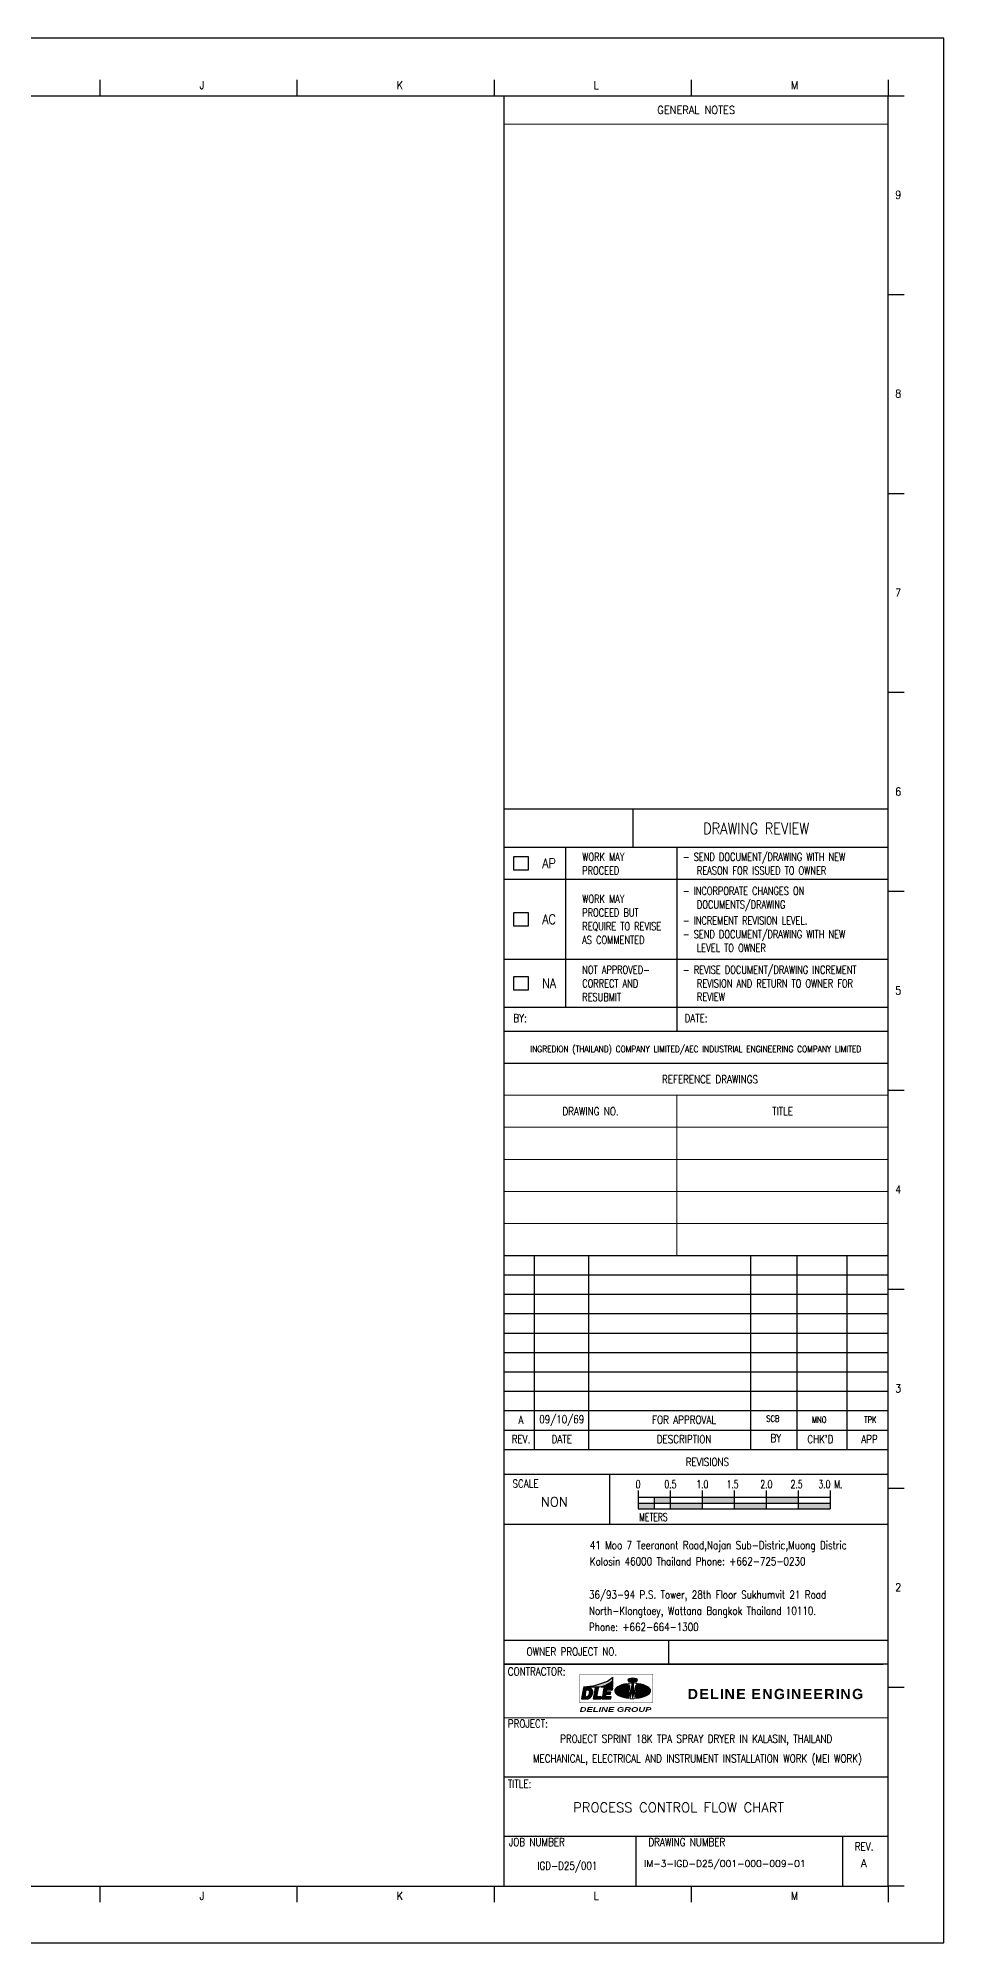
# Model space of a CAD drawing. Header units: millimetres. Extents: x 12053 to 14213, y -1155 to 627.
# Drawn here: x 12611 to 12894, y -1155 to -560 of the extents above; entities that cross this region are included whole.
import ezdxf
from ezdxf.enums import TextEntityAlignment as Align

# ---------------------------------------------------------------- set-up
doc = ezdxf.new("R2010")
doc.units = ezdxf.units.MM
doc.header["$LTSCALE"] = 6
doc.linetypes.add('PHANTOM', pattern=[63.50000000000001, 31.75, -6.35, 6.35, -6.35, 6.35, -6.35])
doc.layers.add('ECT', color=7, linetype='PHANTOM')
doc.layers.add('Scale-Graphic', color=8, linetype='Continuous')
doc.styles.add('BIG', font='FRADM.TTF', dxfattribs={"width": 0.85})
doc.styles.add('ROMANS', font='romans')
doc.styles.add('S1', font='romans.shx', dxfattribs={"width": 0.8})
doc.styles.add('simplex', font='simplex.shx')
doc.styles.add('SLDTEXTSTYLE0', font='TXT', dxfattribs={"width": 0.7})

# ---------------------------------------------------------------- blocks, each defined once
blk = doc.blocks.new('DWG REVIEW')
at = {"color": 7}
for p, q in [((-5.175024853087962e-10, 79.47270826475818), (119.9999999994826, 79.47270825966444)), ((40.26254885476249, 67.47670217675824), (40.26254885476249, 79.47270826301802)), ((-0.004295633988476766, 67.47670217675824), (119.9999999994825, 67.47670217675824)), ((19.20749657395737, 67.47670217675824), (19.20749657395737, 17.49334347675827)), ((53.99999999685156, 67.47670217675824), (53.99999999685156, 9.996671736758202)), ((-0.004295633988476766, 17.49334347675827), (119.9999999994826, 17.49334347675816)), ((-0.004295633988476766, 9.996671736758202), (119.9999999994825, 9.996671736758202))]:
    blk.add_line(p, q, dxfattribs=at)
at = {"color": 8}
for p, q in [((-0.004295633988476766, 57.48003043675823), (119.9999999994825, 57.48003043675823)), ((-0.004295633988476766, 32.48668695675821), (119.9999999994826, 32.48668695675821))]:
    blk.add_line(p, q, dxfattribs=at)
at = {"color": 7, "flags": 128}
blk.add_lwpolyline([(-0.002074891710321936, 79.4727082647583, 0.3498835109, 0.3498835109, 0), (120, 79.47270825966444, 0, 0, 0), (120, -5.093710342407576e-09, 0, 0, 0), (0, 0, 0, 0, 0), (-5.175024853087962e-10, 79.47270826381083, 0, 0, 0)], format="xyseb", dxfattribs=at)
at = {"color": 8}
for points in [[(3.027127907528097, 64.61519183833701), (7.475497655901108, 64.61519183833701), (7.475497655901108, 60.34154077520958), (3.027127907528097, 60.34154077520958)], [(3.02712790748194, 47.12018422831585), (7.475497655854952, 47.12018422831585), (7.475497655854952, 42.8465331651883), (3.02712790748194, 42.8465331651883)], [(3.027127907528097, 27.12684074832185), (7.475497655901108, 27.12684074832185), (7.475497655901108, 22.85318968519454), (3.027127907528097, 22.85318968519454)]]:
    blk.add_lwpolyline(points, close=True, dxfattribs=at)
at = {"color": 7, "style": 'ROMANS', "width": 0.85}
for s, height, p in [('DRAWING REVIEW', 3.498835109, (78.72114355130736, 73.33180133828535)), ('INGREDION (THAILAND) COMPANY LIMITED/AEC INDUSTRIAL ENGINEERING COMPANY LIMITED', 2, (59.86340317216712, 4.452403423476824))]:
    blk.add_text(s, height=height, dxfattribs=at).set_placement(p, align=Align.MIDDLE_CENTER)
at = {"color": 7, "style": 'S1', "width": 0.75}
for s, p in [('WORK MAY', (24.40113851540445, 64.46077914220444)), ('- SEND DOCUMENT/DRAWING WITH NEW', (55.85476364781243, 64.46077914220444)), ('PROCEED', (24.40113851540445, 60.18892928399276)), ('REASON FOR ISSUED TO OWNER', (60.22376418208842, 60.18892928399276)), ('- INCORPORATE CHANGES ON', (55.85476364781243, 53.83571633180958)), ('WORK MAY', (24.40113851540445, 51.33571633180958)), ('PROCEED BUT', (24.40113851540445, 47.0638664735979)), ('DOCUMENTS/DRAWING', (60.22376418208842, 49.5638664735979)), ('REQUIRE TO REVISE', (24.40113851540445, 42.79201661538622)), ('- INCREMENT REVISION LEVEL.', (55.85476364781243, 44.5638664735979)), ('- SEND DOCUMENT/DRAWING WITH NEW', (55.85476364781243, 40.29201661538622)), ('AS COMMENTED', (24.40113851540445, 38.52016675717454)), ('LEVEL TO OWNER', (60.22376418208842, 36.02016675717454)), ('NOT APPROVED-', (24.40113851540445, 29.20984070648677)), ('- REVISE DOCUMENT/DRAWING INCREMENT', (55.85476364781243, 29.20984070648677)), ('CORRECT AND', (24.40113851540445, 24.93799084827509)), ('REVISION AND RETURN TO OWNER FOR', (60.22376418208842, 24.93799084827509)), ('RESUBMIT', (24.40113851540445, 20.66614099006341)), ('REVIEW', (60.22376418208842, 20.78271570732039))]:
    blk.add_text(s, height=2.499167935, dxfattribs=at).set_placement(p, align=Align.MIDDLE_LEFT)
at = {"color": 7, "style": 'ROMANS', "width": 0.85}
for s, p in [('AP', (14.04411877030776, 62.47836630675823)), ('AC', (14.04411877030776, 44.98335869675822)), ('NA', (14.04411877030776, 24.99001521674307))]:
    blk.add_text(s, height=3, dxfattribs=at).set_placement(p, align=Align.MIDDLE)
at = {"color": 7, "style": 'ROMANS', "width": 0.8}
for s, p in [('BY:', (4.995450634962367, 12.84011428843834)), ('DATE:', (59.96600924567269, 12.84011428843834))]:
    blk.add_text(s, height=2.499167935, dxfattribs=at).set_placement(p, align=Align.CENTER)
blk = doc.blocks.new('dle')
h = blk.add_hatch(color=5)
h.paths.add_polyline_path([(-12.3752817935092, 1.204066269494888), (-12.46457335666491, 1.249432144358252), (-12.5574653861986, 1.291197552974609), (-12.65467797516612, 1.328642402062087), (-12.70436440958292, 1.345204546865261), (-12.79581625258652, 1.37328818368951), (-12.89158865504578, 1.399931634007771), (-12.99024143060888, 1.424414804564549), (-13.09393485884357, 1.44673769537485), (-13.2005086601348, 1.466900306423668), (-13.3114030208817, 1.485622730969226), (-13.42661794119704, 1.50218487575512), (-13.54543332775211, 1.516586740801813), (-13.66784918056146, 1.529548419341609), (-13.79386549965056, 1.540349818125833), (-13.92420237820625, 1.548990937139024), (-14.05813972306714, 1.555471776408467), (-14.1963976274601, 1.560512429176924), (-14.33825599802367, 1.563392802177987), (-14.48371483492883, 1.564112895421204), (-16.25082367500727, 1.564112895421204), (-17.26327478715029, -4.183671440939179), (-15.29958048932167, -4.183671440939179), (-15.15556183892113, -4.182231254449562), (-15.01586374805993, -4.17935088144668), (-14.87976612347848, -4.175030321933718), (-14.74798905838907, -4.167829389403323), (-14.61981245951029, -4.159188270384675), (-14.4959564201672, -4.148386871615457), (-14.37642094037801, -4.136145286325245), (-14.26120602006267, -4.12102332803579), (-14.14959156601617, -4.104461183249441), (-14.04229767154902, -4.086458851949828), (-13.93860424329614, -4.065576147640968), (-13.88891780886115, -4.05477474887175), (-13.77226270211395, -4.024530832298296), (-13.6570477817877, -3.989966356197328), (-13.54327304795879, -3.95036122735155), (-13.43093850070727, -3.90499535247227), (-13.32076423315812, -3.854588824834991), (-13.21203015215724, -3.799141644464271), (-13.1040161643723, -3.73865381129508), (-12.99816245633701, -3.673125325368346), (-12.89446902806594, -3.602556186698621), (-12.84334240721728, -3.565111337602048), (-12.76125177643553, -3.501743131432249), (-12.68132142549439, -3.434054365761767), (-12.60283126105787, -3.362765133825633), (-12.52578128309688, -3.28787543563385), (-12.45089158491828, -3.208665177920466), (-12.37744207323703, -3.125854453960528), (-12.30615284128362, -3.03944326374949), (-12.23630379586393, -2.948711513992293), (-12.16861503017935, -2.855099391263593), (-12.10236645100304, -2.757166709006924), (-12.03827815163459, -2.654913467243205), (-12.00227348898989, -2.595145727349973), (-11.95474733443189, -2.511614910121807), (-11.90938145951077, -2.42664390639311), (-11.86617586440116, -2.340232716187074), (-11.82513054901938, -2.25238133944822), (-11.78696560670141, -2.163089776210199), (-11.75024085083351, -2.071637933232068), (-11.715676374748, -1.9787459037384), (-11.68327217844853, -1.883693594507349), (-11.65302826188417, -1.787921191999885), (-11.62494462504401, -1.689988509750492), (-11.59902126794623, -1.590615640980559), (-11.57453809738217, -1.48908249247097), (-11.55293529984556, -1.386829250714527), (-11.53349278204769, -1.282415729196146), (-11.51621054397765, -1.17944239418739), (-11.50036849244134, -1.06782794013634), (-11.48668672065105, -0.9583737658440441), (-11.47588532187729, -0.8517999645728196), (-11.46796429608366, -0.7473864430526191), (-11.46364373657343, -0.6451332012998137), (-11.46148345683469, -0.5457603325371565), (-11.46220355013065, -0.4492678367996632), (-11.46580401636675, -0.3549356207872734), (-11.47228485561573, -0.2634837778023211), (-11.48236616118083, -0.1741922145802164), (-11.49460774644103, -0.08778102435280744), (-11.50972970471776, -0.003530113873694063), (-11.52773203602919, 0.07856051683347687), (-11.54861474033532, 0.1570506812781787), (-11.57237781763615, 0.234100659233718), (-11.59902126794623, 0.3082702641804644), (-11.62854509132012, 0.3795594961111419), (-11.66094928762323, 0.4486884482857931), (-11.69263339072495, 0.5091762814472531), (-11.74376001157361, 0.5984678446839098), (-11.7984870987093, 0.6827187551402858), (-11.85753474535522, 0.7626491061041634), (-11.92018285827362, 0.8389789908001148), (-11.98643143747177, 0.910268222745799), (-12.05628048290237, 0.9772368951616954), (-12.13045008782501, 1.040605101326491), (-12.20822015902013, 1.098932654720556), (-12.29031078975459, 1.15365974186534)], flags=0)
h.paths.add_polyline_path([(-15.44863979243019, -3.197863779143972), (-14.78327362771961, 0.5790253268796732), (-14.50459753921314, 0.5790253268796732), (-14.33249525202336, 0.5747047673576162), (-14.19999809369256, 0.5653435550943868), (-14.07686214762361, 0.5509416900476936), (-13.96380750704702, 0.5300589857538398), (-13.86011407878323, 0.5041356286806149), (-13.76578186280676, 0.4731716188639439), (-13.66517078491597, 0.4284555842450573), (-13.58647864307932, 0.3795594961111419), (-13.51734969091194, 0.3241123157167749), (-13.4547015780372, 0.2593039230478098), (-13.39781421111911, 0.1844142248578464), (-13.34668759022679, 0.09944322113278758), (-13.30132171536025, 0.005111005145863601), (-13.26047407268561, -0.1025782346937376), (-13.23795350920773, -0.1763524943221455), (-13.22139136437181, -0.2490819127719988), (-13.20770959262882, -0.3261318907202622), (-13.19834838036695, -0.4082225214347091), (-13.19258763434118, -0.4946337116643917), (-13.19042735455878, -0.5853654613742947), (-13.19186754110706, -0.6811378638831229), (-13.19618810062093, -0.7812308258885423), (-13.20482921964503, -0.8856443474141997), (-13.21707080485794, -0.9950985216942172), (-13.2329128563797, -1.108873255494018), (-13.25235537424305, -1.227688642044086), (-13.27395817176148, -1.343623655600368), (-13.29772124909141, -1.459558669149374), (-13.32292451294052, -1.571173123200424), (-13.34956796325423, -1.678467017720322), (-13.37765160007621, -1.781440352735899), (-13.40645533016504, -1.879373034978016), (-13.43741933996716, -1.972985157728999), (-13.46982353632484, -2.062276720959289), (-13.50366791912165, -2.146527631423396), (-13.53823239525809, -2.227178075623215), (-13.57495715106415, -2.302787867083225), (-13.61312209343669, -2.37335700575295), (-13.65200712902515, -2.440325678192949), (-13.69665291063939, -2.509454630365326), (-13.76794214260008, -2.609547592363469), (-13.84211174752636, -2.701719528610738), (-13.91916172548736, -2.784530252584773), (-13.9983719831871, -2.858699857516513), (-14.08118270714476, -2.924228343445066), (-14.1661537108339, -2.981115710344056), (-14.25400508758685, -3.030082051453064), (-14.31161254772087, -3.056005408535839), (-14.41170550971219, -3.093450257616041), (-14.51899940423755, -3.125854453960528), (-14.63349423131876, -3.151777811028751), (-14.756630177435, -3.171940422077569), (-14.88624696273837, -3.186342287131083), (-15.02450486708403, -3.19498340615155), (-15.16996370390916, -3.197863779143972)], flags=0)
h = blk.add_hatch(color=5)
edge = h.paths.add_edge_path(flags=0)
edge.add_arc((-9.430068731784559, 14.00970964352837), 11.99946329030294, 271.9821036755247, 314.2254867279619)
edge.add_line((-1.060635854661086, 5.410889226129711), (-1.060635854661086, 7.134923260146934))
edge.add_arc((-11.41370212692709, 17.50743417471494), 14.65520262259908, 301.67288878283824, 314.946245375846, ccw=False)
edge.add_arc((-19.61735345444322, 43.45271759127218), 41.57750898584276, 274.7403286000644, 292.48153559218787, ccw=False)
edge.add_line((-16.18138859843748, 2.017425882698717), (-9.015039269186673, 2.017425882698717))
for points in [[(-6.937137555367372, -3.105691842913529), (-9.34368920315319, -3.105691842913529), (-8.521342709493183, 1.564112895421204), (-10.16243523048252, 1.564112895421204), (-11.17488634258189, -4.183671440939179), (-7.127242173861305, -4.183671440939179)], [(-4.1323743393732, 0.5790253268796732), (-1.233278907369822, 0.5790253268796732), (-1.059736433704529, 1.564112895421204), (-5.599924386708153, 1.564112895421204), (-6.612375498807523, -4.183671440939179), (-2.072187545803899, -4.183671440939179), (-1.891444139590021, -3.156098370533982), (-4.790539571593399, -3.156098370533982), (-4.541387306464458, -1.741115130615981), (-2.28749542809237, -1.741115130615981), (-2.113952954390697, -0.7560275620749053), (-4.367844832726405, -0.7560275620749053)]]:
    blk.add_hatch(color=5).paths.add_polyline_path(points, flags=0)
h = blk.add_hatch(color=5)
edge = h.paths.add_edge_path(flags=0)
edge.add_line((-1.060635854661086, 2.017425882698717), (-1.060635854661086, 5.061490527237765))
edge.add_arc((-7.458767312782584, 10.24414996554151), 8.233835376551207, 272.38145352481615, 320.99159222325613, ccw=False)
edge.add_line((-7.116633022065798, 2.017425882698717), (-1.060635854661086, 2.017425882698717))
at = {"linetype": 'Continuous'}
h = blk.add_hatch(color=1, dxfattribs=at)
edge = h.paths.add_edge_path(flags=0)
edge.add_ellipse((9.282591852897895, 0), major_axis=(6.035348208313751, 8.255281513093938e-15), ratio=0.4937199814262935, start_angle=113.0787753565109, end_angle=253.1989490431069, ccw=False)
edge.add_arc((-4.979845820758783, -1.411525781733872), 12.60059747816523, 19.24286183501346, 24.79526594527965)
edge.add_ellipse((9.875097715848824, 0), major_axis=(9.875097715848513, 1.238292226964094e-13), ratio=0.4179907631880291, start_angle=110.2378082024716, end_angle=255.2082611563545)
edge.add_arc((-4.979845820758783, -1.411525781733872), 12.60059747816213, 348.1878742098764, 353.4330683967182)
h = blk.add_hatch(color=1)
edge = h.paths.add_edge_path()
edge.add_ellipse((9.282591852897895, 5.566803876517042), major_axis=(2.528534041965131, 0), ratio=0.4463592858230124, start_angle=0, end_angle=360)
h = blk.add_hatch(color=1, dxfattribs=at)
edge = h.paths.add_edge_path(flags=0)
edge.add_ellipse((8.690085989957879, 0), major_axis=(-9.875097715833704, 1.651056302618787e-14), ratio=0.4179907631895262, start_angle=253.7319204317476, end_angle=266.5601872324853)
edge.add_ellipse((9.875097715848824, 0), major_axis=(9.875097715844337, 0), ratio=0.4179907631890752, start_angle=93.43981276751309, end_angle=106.4951676919695)
edge.add_arc((-4.979845820758783, -1.411525781733872), 13.19310334111446, 348.4157119153354, 24.015336561994616, ccw=False)
edge.add_ellipse((9.90230356135362, 0.001184124988867552), major_axis=(-11.21169220674284, 0.02244906240030023), ratio=0.3682598703982211, start_angle=79.98570947252364, end_angle=86.87368411700648)
edge.add_ellipse((8.690085989957879, 0), major_axis=(-9.875097715833704, 1.651056302618787e-14), ratio=0.4179907631895262, start_angle=93.43981276752828, end_angle=101.2587257024934)
edge.add_arc((23.54502952660914, -1.411525781919863), 13.19310334111491, 155.9846634389345, 191.5286169408379, ccw=False)
edge.add_ellipse((8.690085989957879, 0), major_axis=(-9.87509770433795, 0), ratio=0.4179907636778736, start_angle=253.5048322885492, end_angle=253.7319204137464)
h = blk.add_hatch(color=1, dxfattribs=at)
edge = h.paths.add_edge_path(flags=0)
edge.add_ellipse((9.282591852897895, 0), major_axis=(-6.035348208325973, 2.47658445392818e-14), ratio=0.4937199814249996, start_angle=106.8010509568341, end_angle=246.9212246435544, ccw=False)
edge.add_arc((23.54502952660914, -1.411525781919863), 12.60059747818162, 186.566931602447, 191.8121257886403)
edge.add_ellipse((8.690085989957879, 0), major_axis=(-9.875097715420008, 1.651056302618788e-14), ratio=0.4179907631926678, start_angle=104.7917388440262, end_angle=249.7621917969055)
edge.add_arc((23.54502952660914, -1.411525781919863), 12.60059747826385, 155.2047340547041, 160.7571381642528)
at = {"color": 5}
for p, q in [((-16.25082367500727, 1.564112895421204), (-17.26327478715029, -4.183671440939179)), ((-14.48371483492883, 1.564112895421204), (-16.25082367500727, 1.564112895421204)), ((-16.18138859843748, 2.017425882698717), (-9.015039269233966, 2.017425882698717)), ((-15.44863979243019, -3.197863779143972), (-14.78327362771961, 0.5790253268796732)), ((-14.78327362771961, 0.5790253268796732), (-14.50459753921314, 0.5790253268796732)), ((-14.50459753921314, 0.5790253268796732), (-14.33249525202336, 0.574704767358071)), ((-14.33825599802367, 1.563392802177987), (-14.48371483492883, 1.564112895421204)), ((-14.1963976274601, 1.560512429176924), (-14.33825599802367, 1.563392802177987)), ((-14.33249525202336, 0.574704767358071), (-14.19999809369256, 0.5653435550943868)), ((-14.19999809369256, 0.5653435550943868), (-14.07686214762361, 0.5509416900476936)), ((-14.05813972306714, 1.555471776408467), (-14.1963976274601, 1.560512429176924)), ((-14.07686214762361, 0.5509416900476936), (-13.96380750704702, 0.5300589857538398)), ((-13.92420237820625, 1.548990937139024), (-14.05813972306714, 1.555471776408467)), ((-13.96380750704702, 0.5300589857538398), (-13.86011407878323, 0.5041356286810696)), ((-13.79386549965056, 1.540349818125833), (-13.92420237820625, 1.548990937139024)), ((-13.86011407878323, 0.5041356286810696), (-13.76578186280676, 0.4731716188643986)), ((-13.66784918056146, 1.529548419342063), (-13.79386549965056, 1.540349818125833)), ((-13.76578186280676, 0.4731716188643986), (-13.66517078491597, 0.4284555842450573)), ((-13.54543332775211, 1.516586740801813), (-13.66784918056146, 1.529548419342063)), ((-13.66517078491597, 0.4284555842450573), (-13.58647864307932, 0.3795594961111419)), ((-13.58647864307932, 0.3795594961111419), (-13.51734969091194, 0.3241123157167749)), ((-13.42661794119704, 1.50218487575512), (-13.54543332775211, 1.516586740801813)), ((-13.51734969091194, 0.3241123157167749), (-13.4547015780372, 0.2593039230478098)), ((-13.4547015780372, 0.2593039230478098), (-13.39781421111911, 0.1844142248578464)), ((-13.3114030208817, 1.485622730969226), (-13.42661794119704, 1.50218487575512)), ((-13.39781421111911, 0.1844142248578464), (-13.34668759022679, 0.09944322113278758)), ((-13.34668759022679, 0.09944322113278758), (-13.30132171536025, 0.005111005146318348)), ((-13.2005086601348, 1.466900306424122), (-13.3114030208817, 1.485622730969226)), ((-13.30132171536025, 0.005111005146318348), (-13.26047407268561, -0.1025782346937376)), ((-13.09393485884357, 1.446737695375305), (-13.2005086601348, 1.466900306424122)), ((-12.99024143060888, 1.424414804564549), (-13.09393485884357, 1.446737695375305)), ((-12.89158865504578, 1.399931634007771), (-12.99024143060888, 1.424414804564549)), ((-12.79581625258652, 1.373288183689965), (-12.89158865504578, 1.399931634007771)), ((-12.70436440958292, 1.345204546865261), (-12.79581625258652, 1.373288183689965)), ((-12.65467797516612, 1.328642402062542), (-12.70436440958292, 1.345204546865261)), ((-12.5574653861986, 1.291197552974609), (-12.65467797516612, 1.328642402062542)), ((-12.46457335666491, 1.249432144358252), (-12.5574653861986, 1.291197552974609)), ((-12.3752817935092, 1.204066269494888), (-12.46457335666491, 1.249432144358252)), ((-12.29031078975459, 1.15365974186534), (-12.3752817935092, 1.204066269494888)), ((-12.20822015902013, 1.098932654721011), (-12.29031078975459, 1.15365974186534)), ((-12.13045008782501, 1.040605101326491), (-12.20822015902013, 1.098932654721011)), ((-12.05628048290237, 0.9772368951616954), (-12.13045008782501, 1.040605101326491)), ((-11.98643143747177, 0.910268222745799), (-12.05628048290237, 0.9772368951616954)), ((-11.92018285827362, 0.8389789908005696), (-11.98643143747177, 0.910268222745799)), ((-11.85753474535522, 0.7626491061041634), (-11.92018285827362, 0.8389789908005696)), ((-11.7984870987093, 0.6827187551402858), (-11.85753474535522, 0.7626491061041634)), ((-11.74376001157361, 0.5984678446839098), (-11.7984870987093, 0.6827187551402858)), ((-11.69263339072495, 0.5091762814477079), (-11.74376001157361, 0.5984678446839098)), ((-11.66094928762323, 0.4486884482857931), (-11.69263339072495, 0.5091762814477079)), ((-11.62854509132012, 0.3795594961111419), (-11.66094928762323, 0.4486884482857931)), ((-11.59902126794623, 0.3082702641804644), (-11.62854509132012, 0.3795594961111419)), ((-11.57237781763615, 0.234100659233718), (-11.59902126794623, 0.3082702641804644)), ((-11.54861474033532, 0.1570506812786334), (-11.57237781763615, 0.234100659233718)), ((-11.52773203602919, 0.07856051683347687), (-11.54861474033532, 0.1570506812786334)), ((-11.50972970471776, -0.003530113873694063), (-11.52773203602919, 0.07856051683347687)), ((-10.16243523048252, 1.564112895421204), (-11.17488634258189, -4.183671440939179)), ((-8.521342709493183, 1.564112895421204), (-10.16243523048252, 1.564112895421204)), ((-9.34368920315319, -3.105691842913529), (-8.521342709493183, 1.564112895421204)), ((-7.116633022065798, 2.017425882698717), (-1.060635854661086, 2.017425882698717)), ((-5.599924386708153, 1.564112895421204), (-6.612375498807523, -4.183671440939179)), ((-1.059736433704529, 1.564112895421204), (-5.599924386708153, 1.564112895421204)), ((-4.367844832726405, -0.7560275620744505), (-4.1323743393732, 0.5790253268796732)), ((-4.1323743393732, 0.5790253268796732), (-1.233278907369822, 0.5790253268796732)), ((-1.233278907369822, 0.5790253268796732), (-1.059736433704529, 1.564112895421204)), ((-1.060635854661086, 5.410889226129711), (-1.060635854661086, 7.134923260147389)), ((-1.060635854661086, 2.017425882698717), (-1.060635854661086, 5.061490527230944)), ((-17.26327478715029, -4.183671440939179), (-15.29958048932167, -4.183671440939179)), ((-15.16996370390916, -3.197863779143972), (-15.44863979243019, -3.197863779143972)), ((-15.29958048932167, -4.183671440939179), (-15.15556183892113, -4.182231254449562)), ((-15.02450486708403, -3.19498340615155), (-15.16996370390916, -3.197863779143972)), ((-15.15556183892113, -4.182231254449562), (-15.01586374805993, -4.17935088144668)), ((-14.88624696273837, -3.186342287131083), (-15.02450486708403, -3.19498340615155)), ((-15.01586374805993, -4.17935088144668), (-14.87976612347848, -4.175030321933718)), ((-14.756630177435, -3.171940422077569), (-14.88624696273837, -3.186342287131083)), ((-14.87976612347848, -4.175030321933718), (-14.74798905838907, -4.167829389403323)), ((-14.63349423131876, -3.151777811019201), (-14.756630177435, -3.171940422077569)), ((-14.74798905838907, -4.167829389403323), (-14.61981245951029, -4.159188270384675)), ((-14.51899940423755, -3.125854453960528), (-14.63349423131876, -3.151777811019201)), ((-14.61981245951029, -4.159188270384675), (-14.4959564201672, -4.148386871615457)), ((-14.41170550971219, -3.093450257616041), (-14.51899940423755, -3.125854453960528)), ((-14.4959564201672, -4.148386871615457), (-14.37642094037801, -4.136145286325245)), ((-14.31161254772087, -3.056005408535839), (-14.41170550971219, -3.093450257616041)), ((-14.37642094037801, -4.136145286325245), (-14.26120602006267, -4.12102332803579)), ((-14.25400508758685, -3.030082051453064), (-14.31161254772087, -3.056005408535839)), ((-14.26120602006267, -4.12102332803579), (-14.14959156601617, -4.104461183249441)), ((-14.1661537108339, -2.981115710344056), (-14.25400508758685, -3.030082051453064)), ((-14.08118270714476, -2.924228343445066), (-14.1661537108339, -2.981115710344056)), ((-14.14959156601617, -4.104461183249441), (-14.04229767154902, -4.086458851949828)), ((-13.9983719831871, -2.858699857516513), (-14.08118270714476, -2.924228343445066)), ((-14.04229767154902, -4.086458851949828), (-13.93860424329614, -4.065576147640968)), ((-13.91916172548736, -2.784530252584318), (-13.9983719831871, -2.858699857516513)), ((-13.93860424329614, -4.065576147640968), (-13.88891780886115, -4.05477474887175)), ((-13.84211174752636, -2.701719528610283), (-13.91916172548736, -2.784530252584318)), ((-13.88891780886115, -4.05477474887175), (-13.77226270211395, -4.024530832298296)), ((-13.76794214260008, -2.609547592363469), (-13.84211174752636, -2.701719528610283)), ((-13.77226270211395, -4.024530832298296), (-13.6570477817877, -3.989966356197328)), ((-13.69665291063939, -2.509454630365326), (-13.76794214260008, -2.609547592363469)), ((-13.65200712902515, -2.440325678192949), (-13.69665291063939, -2.509454630365326)), ((-13.6570477817877, -3.989966356197328), (-13.54327304795879, -3.950361227351095)), ((-13.61312209343669, -2.37335700575295), (-13.65200712902515, -2.440325678192949)), ((-13.57495715106415, -2.30278786708277), (-13.61312209343669, -2.37335700575295)), ((-13.53823239525809, -2.227178075623215), (-13.57495715106415, -2.30278786708277)), ((-13.54327304795879, -3.950361227351095), (-13.43093850070727, -3.904995352471815)), ((-13.50366791912165, -2.146527631423396), (-13.53823239525809, -2.227178075623215)), ((-13.46982353632484, -2.062276720959289), (-13.50366791912165, -2.146527631423396)), ((-13.43741933996716, -1.972985157728999), (-13.46982353632484, -2.062276720959289)), ((-13.40645533016504, -1.879373034978016), (-13.43741933996716, -1.972985157728999)), ((-13.43093850070727, -3.904995352471815), (-13.32076423315812, -3.854588824834536)), ((-13.37765160007621, -1.781440352735899), (-13.40645533016504, -1.879373034978016)), ((-13.34956796325423, -1.678467017720322), (-13.37765160007621, -1.781440352735899)), ((-13.32292451294052, -1.571173123199969), (-13.34956796325423, -1.678467017720322)), ((-13.29772124909141, -1.459558669149374), (-13.32292451294052, -1.571173123199969)), ((-13.32076423315812, -3.854588824834536), (-13.21203015215724, -3.799141644463816)), ((-13.27395817176148, -1.343623655600368), (-13.29772124909141, -1.459558669149374)), ((-13.25235537424305, -1.227688642044086), (-13.27395817176148, -1.343623655600368)), ((-13.26047407268561, -0.1025782346937376), (-13.23795350920773, -0.1763524943221455)), ((-13.2329128563797, -1.108873255494018), (-13.25235537424305, -1.227688642044086)), ((-13.23795350920773, -0.1763524943221455), (-13.22139136437181, -0.2490819127719988)), ((-13.21707080485794, -0.9950985216942172), (-13.2329128563797, -1.108873255494018)), ((-13.22139136437181, -0.2490819127719988), (-13.20770959262882, -0.3261318907198074)), ((-13.20482921964503, -0.8856443474141997), (-13.21707080485794, -0.9950985216942172)), ((-13.21203015215724, -3.799141644463816), (-13.1040161643723, -3.738653811294625)), ((-13.20770959262882, -0.3261318907198074), (-13.19834838036695, -0.4082225214347091)), ((-13.19618810062093, -0.7812308258885423), (-13.20482921964503, -0.8856443474141997)), ((-13.19834838036695, -0.4082225214347091), (-13.19258763434118, -0.4946337116643917)), ((-13.19186754110706, -0.6811378638831229), (-13.19618810062093, -0.7812308258885423)), ((-13.19258763434118, -0.4946337116643917), (-13.19042735455878, -0.5853654613738399)), ((-13.19042735455878, -0.5853654613738399), (-13.19186754110706, -0.6811378638831229)), ((-13.1040161643723, -3.738653811294625), (-12.99816245633701, -3.673125325368346)), ((-12.99816245633701, -3.673125325368346), (-12.89446902806594, -3.602556186698621)), ((-12.89446902806594, -3.602556186698621), (-12.84334240721728, -3.565111337602048)), ((-12.84334240721728, -3.565111337602048), (-12.76125177643553, -3.501743131431795)), ((-12.76125177643553, -3.501743131431795), (-12.68132142549439, -3.434054365761767)), ((-12.68132142549439, -3.434054365761767), (-12.60283126105787, -3.362765133825178)), ((-12.60283126105787, -3.362765133825178), (-12.52578128309688, -3.28787543563385)), ((-12.52578128309688, -3.28787543563385), (-12.45089158491828, -3.208665177920011)), ((-12.45089158491828, -3.208665177920011), (-12.37744207323703, -3.125854453960528)), ((-12.37744207323703, -3.125854453960528), (-12.30615284128362, -3.039443263749035)), ((-12.30615284128362, -3.039443263749035), (-12.23630379586393, -2.948711513992293)), ((-12.23630379586393, -2.948711513992293), (-12.16861503017935, -2.855099391263593)), ((-12.16861503017935, -2.855099391263593), (-12.10236645100304, -2.757166709006924)), ((-12.10236645100304, -2.757166709006924), (-12.03827815163459, -2.65491346724275)), ((-12.03827815163459, -2.65491346724275), (-12.00227348898989, -2.595145727349973)), ((-12.00227348898989, -2.595145727349973), (-11.95474733443189, -2.511614910121807)), ((-11.95474733443189, -2.511614910121807), (-11.90938145951077, -2.42664390639311)), ((-11.90938145951077, -2.42664390639311), (-11.86617586440116, -2.340232716187074)), ((-11.86617586440116, -2.340232716187074), (-11.82513054901938, -2.25238133944822)), ((-11.82513054901938, -2.25238133944822), (-11.78696560670141, -2.163089776209745)), ((-11.78696560670141, -2.163089776209745), (-11.75024085083351, -2.071637933231614)), ((-11.75024085083351, -2.071637933231614), (-11.715676374748, -1.9787459037384)), ((-11.715676374748, -1.9787459037384), (-11.68327217844853, -1.883693594506894)), ((-11.68327217844853, -1.883693594506894), (-11.65302826188417, -1.787921191999885)), ((-11.65302826188417, -1.787921191999885), (-11.62494462504401, -1.689988509750492)), ((-11.62494462504401, -1.689988509750492), (-11.59902126794623, -1.590615640980559)), ((-11.59902126794623, -1.590615640980559), (-11.57453809738217, -1.48908249247097)), ((-11.57453809738217, -1.48908249247097), (-11.55293529984556, -1.386829250714527)), ((-11.55293529984556, -1.386829250714527), (-11.53349278204769, -1.282415729196146)), ((-11.53349278204769, -1.282415729196146), (-11.51621054397765, -1.17944239418739)), ((-11.51621054397765, -1.17944239418739), (-11.50036849244134, -1.067827940135885)), ((-11.49460774644103, -0.08778102435280744), (-11.50972970471776, -0.003530113873694063)), ((-11.50036849244134, -1.067827940135885), (-11.48668672065105, -0.9583737658440441)), ((-11.48236616118083, -0.1741922145802164), (-11.49460774644103, -0.08778102435280744)), ((-11.48668672065105, -0.9583737658440441), (-11.47588532187729, -0.8517999645728196)), ((-11.47228485561573, -0.2634837778018664), (-11.48236616118083, -0.1741922145802164)), ((-11.47588532187729, -0.8517999645728196), (-11.46796429608366, -0.7473864430521644)), ((-11.46580401636675, -0.3549356207872734), (-11.47228485561573, -0.2634837778018664)), ((-11.46796429608366, -0.7473864430521644), (-11.46364373657343, -0.6451332012998137)), ((-11.46220355013065, -0.4492678367996632), (-11.46580401636675, -0.3549356207872734)), ((-11.46364373657343, -0.6451332012998137), (-11.46148345683469, -0.5457603325371565)), ((-11.46148345683469, -0.5457603325371565), (-11.46220355013065, -0.4492678367996632)), ((-11.17488634258189, -4.183671440939179), (-7.127242173861305, -4.183671440939179)), ((-6.937137555367372, -3.105691842913529), (-9.34368920315319, -3.105691842913529)), ((-7.127242173861305, -4.183671440939179), (-6.937137555367372, -3.105691842913529)), ((-6.612375498807523, -4.183671440939179), (-2.072187545803899, -4.183671440939179)), ((-4.790539571593399, -3.156098370533982), (-4.541387306464458, -1.741115130615981)), ((-1.891444139590021, -3.156098370533982), (-4.790539571593399, -3.156098370533982)), ((-4.541387306464458, -1.741115130615981), (-2.28749542809237, -1.741115130615981)), ((-2.113952954390697, -0.7560275620744505), (-4.367844832726405, -0.7560275620744505)), ((-2.28749542809237, -1.741115130615981), (-2.113952954390697, -0.7560275620744505)), ((-2.072187545803899, -4.183671440939179), (-1.891444139590021, -3.156098370533982))]:
    blk.add_line(p, q, dxfattribs=at)
at = {"color": 1, "linetype": 'Continuous', "lineweight": 0}
blk.add_line((7.943958416472015, -4.063555156925759), (7.944518666277872, -4.060823495306067), dxfattribs=at)
at = {"color": 5, "const_width": 0.214494773519164}
for points in [[(19.7894850086559, 1.280541637197985), (19.7894850086559, 7.995783135466354, 0.414213562373095), (19.07319258219286, 8.712075561936217), (-17.81586738158876, 8.712075561936217, 0.414213562373095), (-18.53215980806999, 7.995783135466354), (-18.53215980806999, 1.280541637197985)], [(19.7894850086559, 1.280541637197985), (19.7894850086559, -5.434699861055833, -0.414213562373095), (19.07319258219286, -6.150992287533427), (-17.81586738158876, -6.150992287533427, -0.414213562373095), (-18.53215980806999, -5.434699861055833), (-18.53215980806999, 1.280541637197985)]]:
    blk.add_lwpolyline(points, format="xyb", dxfattribs=at)
at = {"color": 5}
for centre, radius, start, end in [((-19.61735345444322, 43.45271759127263), 41.57750898584276, 274.7403284893031, 292.4815355285172), ((-9.430068731784559, 14.00970964352837), 11.99946329030294, 271.9821037301795, 314.2254866945957), ((-7.458767312782584, 10.24414996554196), 8.233835376551207, 272.3814535973547, 320.9915922563339), ((-11.41370212692709, 17.50743417471494), 14.65520262259908, 301.6728887933529, 314.946245308645)]:
    blk.add_arc(centre, radius, start, end, dxfattribs=at)
at = {"color": 1, "linetype": 'Continuous', "lineweight": 0}
for centre, radius, start, end in [((-4.979845820758783, -1.411525781733872), 12.60059747816523, 19.24286183499623, 24.79526594526828), ((-4.979845820758783, -1.411525781733872), 12.60059747816523, 19.24286183499623, 24.79526594526828), ((-4.979845820758783, -1.411525781733872), 13.19310334111446, 348.4157119153145, 24.01533656203401), ((23.54502952660914, -1.411525781919408), 13.1931033411149, 155.9846634389241, 191.5286169408168), ((23.54502952660914, -1.411525781919408), 12.60059747826383, 155.2047340547049, 160.757138164252), ((23.54502952660914, -1.411525781919408), 12.60059747826383, 155.2047340547049, 160.757138164252), ((-4.979845820758783, -1.411525781733872), 12.60059747816214, 348.1878742098752, 353.4330683967337), ((-4.979845820758783, -1.411525781733872), 12.60059747816214, 348.1878742098752, 353.4330683967337), ((23.54502952660914, -1.411525781919408), 13.1931033411149, 191.5286169408168, 191.596398240915), ((23.54502952660914, -1.411525781919408), 12.60059747818162, 186.5669316024093, 191.8121257886368), ((23.54502952660914, -1.411525781919408), 12.60059747818162, 186.5669316024093, 191.8121257886368)]:
    blk.add_arc(centre, radius, start, end, dxfattribs=at)
for centre, major_axis, ratio, start_param, end_param in [((9.875097715848824, 0), (9.875097715848511, 1.244341697256887e-13), 0.417990763188029, 1.924012713315141, 4.454224435467936), ((9.875097715848824, 0), (9.875097715847392, 5.951199421663362e-14), 0.417990763188082, 1.924012713315187, 4.454224435467909), ((9.875097715848824, 0), (9.875097715848469, 1.027934445560035e-13), 0.4179907631880314, 1.924012713315144, 4.454224435467936), ((9.282591852897895, 0), (6.035348208313754, 8.115271938631876e-15), 0.4937199814262937, 1.973596944094151, 4.419155323391569), ((9.282591852897895, 0), (6.035348208313754, 8.115271938631876e-15), 0.4937199814262937, 1.973596944094151, 4.419155323391569), ((9.282591852897895, 0), (6.035348208313975, 2.434581581589558e-14), 0.4937199814262728, 1.973596944094134, 4.419155323391579), ((9.875097715848824, 0), (9.87509771584433, 0), 0.4179907631890755, 1.630832385240138, 1.858691313688359), ((9.875097715848824, 0), (9.875097715844406, 1.623054387726373e-14), 0.4179907631890722, 1.630832385240137, 1.858691313688356), ((8.690085989957879, 0), (-9.875097715833704, 1.623054387726373e-14), 0.4179907631895262, 4.42845742894227, 4.65235292193942), ((8.690085989957879, 0), (-9.875097704337946, 0), 0.4179907636778736, 4.424493993151216, 4.652352921869446), ((8.690085989957879, 0), (-9.875097714944001, 1.623054387726372e-14), 0.4179907631895774, 4.424493993469258, 4.652352922685099), ((9.282591852897895, 0), (-6.035348208325976, 2.434581581589557e-14), 0.4937199814249992, 1.864029983787008, 4.309588363086597), ((9.282591852897895, 0), (-6.035348208325781, 8.115271938631868e-15), 0.4937199814250162, 1.864029983787016, 4.309588363086583), ((8.690085989957879, 0), (-9.875097715420008, 1.623054387726372e-14), 0.4179907631926678, 1.828960871718292, 4.359172593853573), ((8.690085989957879, 0), (-9.875097715419724, 0), 0.4179907631926813, 1.828960871718299, 4.359172593853563), ((9.90230356135362, 0.001184124988867552), (-11.21169220674292, 0.02244906240030085), 0.3682598703982212, 1.395986818447979, 1.516231821179272), ((9.90230356135362, 0.001184124988867552), (-11.21169220674303, 0.02244906240030085), 0.3682598703982214, 1.396013984839155, 1.516231821179272), ((8.690085989957879, 0), (-9.875097715833704, 1.623054387726373e-14), 0.4179907631895262, 1.630832385240399, 1.767298159882318), ((8.690085989957879, 0), (-9.875097715833682, 0), 0.417990763189528, 1.630832385240399, 1.767298159882318)]:
    blk.add_ellipse(centre, major_axis=major_axis, ratio=ratio, start_param=start_param, end_param=end_param, dxfattribs=at)
blk.add_ellipse((9.282591852897895, 5.566803876517042), major_axis=(2.52853404196513, 0), ratio=0.4463592858230124, dxfattribs=at)
blk.add_ellipse((9.282591852897895, 5.566803876517042), major_axis=(2.52853404196513, 0), ratio=0.4463592858230124, dxfattribs=at)
at = {"color": 7, "linetype": 'Continuous', "insert": (-18.22059788516344, -8.45446652119017), "char_height": 2.44014579532351, "attachment_point": 1, "style": 'SLDTEXTSTYLE0'}
blk.add_mtext('{\\W1.5;\\fCordia New|b1|i1|c0|p34;DELINE GROUP\\P}', dxfattribs=at)

msp = doc.modelspace()

# ---------------------------------------------------------------- hatches: boundary and pattern name
at = {"layer": 'Scale-Graphic', "ltscale": 0.1}
h = msp.add_hatch(color=1, dxfattribs=at)
h.paths.add_polyline_path([(12798.47315327288, -1017.31924490192), (12798.47315327288, -1019.141744901929), (12803.47315327288, -1019.141744901929), (12803.47315327288, -1017.31924490192)])
h.paths.add_polyline_path([(12803.47315327288, -1015.49674490191), (12803.47315327288, -1017.31924490192), (12808.47315327288, -1017.31924490192), (12808.47315327288, -1015.49674490191)])
h.paths.add_polyline_path([(12808.47315327288, -1017.31924490192), (12808.47315327288, -1019.141744901929), (12818.47315327288, -1019.141744901929), (12818.47315327288, -1017.31924490192)])
h.paths.add_polyline_path([(12828.47315327288, -1017.31924490192), (12828.47315327288, -1015.49674490191), (12818.47315327288, -1015.49674490191), (12818.47315327288, -1017.31924490192)])
h.paths.add_polyline_path([(12828.47315327288, -1017.31924490192), (12828.47315327288, -1019.141744901929), (12838.47315327288, -1019.141744901929), (12838.47315327288, -1017.31924490192)])
h.paths.add_polyline_path([(12838.47315327288, -1015.49674490191), (12838.47315327288, -1017.31924490192), (12848.47315327288, -1017.31924490192), (12848.47315327288, -1015.49674490191)])
h.paths.add_polyline_path([(12858.47315327288, -1019.141744901929), (12858.47315327288, -1017.31924490192), (12848.47315327288, -1017.31924490192), (12848.47315327288, -1019.141744901929)])

# ---------------------------------------------------------------- linework, layer by layer
at = {"color": 7}
for p, q in [((12894.00502538085, -559.8119250804534), (12053.00329170146, -559.8119250804534)), ((12894.00502538085, -1154.666809878074), (12894.00502538085, -559.8119250804534)), ((12076.23270634185, -577.8398166647044), (12876.62779381285, -577.8398166647044)), ((12756.62779381285, -1136.988156818637), (12756.62779381285, -577.8398166647044)), ((12756.62779381285, -1136.988156818637), (12756.62779381285, -577.8398166647044)), ((12876.62779381285, -1136.988156818637), (12876.62779381285, -577.8398166647044)), ((12756.62779381285, -879.9763322404494), (12876.6277204938, -879.9763322452463)), ((12797.84384932547, -1136.988156818637), (12797.84384932549, -1121.345443093904)), ((12862.29182987237, -1121.345443096552), (12862.29182987237, -1136.988156822827)), ((12076.23270634185, -1136.988156818637), (12876.62779381285, -1136.988156818637)), ((12053.00329170146, -1154.666809878074), (12894.00502538085, -1154.666809878074))]:
    msp.add_line(p, q, dxfattribs=at)
at = {"color": 7, "linetype": 'Continuous', "lineweight": 0}
for p, q in [((12756.62779381285, -879.9763322452462), (12876.62779381285, -879.9763322452461)), ((12756.62779381285, -889.9730039852461), (12876.62564599362, -889.9730039852461)), ((12810.6277938097, -889.9730039852461), (12810.6277938097, -939.9563626852458)), ((12756.62779381285, -899.9696757252459), (12876.62564599362, -899.9696757252459))]:
    msp.add_line(p, q, dxfattribs=at)
at = {"color": 8, "linetype": 'Continuous', "lineweight": 0}
for p, q in [((12756.62779381285, -909.9663474652459), (12876.62564599362, -909.9663474652459)), ((12756.62779381285, -919.9630192052459), (12876.62564599362, -919.9630192052458)), ((12756.62779381285, -929.9596909452456), (12876.62564599362, -929.9596909452456))]:
    msp.add_line(p, q, dxfattribs=at)
at = {"color": 7, "const_width": 0.3498835109}
for points in [[(12756.62786673903, -586.6824077708388), (12876.62779381285, -586.6824077756355)], [(12756.62779381285, -879.9763322404496), (12876.62779381285, -879.9763322452463)], [(12756.62986870363, -1084.348688625419), (12876.62564599548, -1084.34868863023)]]:
    msp.add_lwpolyline(points, dxfattribs=at)
at = {"color": 7}
for points in [[(12756.62986869597, -1067.629255140278), (12875.00568455165, -1067.629255145006)], [(12756.62571891391, -1102.823396175959), (12876.62564599548, -1102.823396180756)], [(12756.627793813, -1121.345443092377), (12876.62564599548, -1121.345443097188)]]:
    msp.add_lwpolyline(points, dxfattribs=at)
at = {"layer": 'ECT', "color": 7, "linetype": 'ByBlock'}
for p, q in [((12630.35238228331, -572.8860009155469), (12630.35238228331, -577.8398166647044)), ((12691.9212351657, -572.8860009155469), (12691.9212351657, -577.8398166647044)), ((12753.49008804808, -572.8860009155469), (12753.49008804808, -577.8398166647044)), ((12815.05894093046, -572.8860009155469), (12815.05894093046, -577.8398166647044)), ((12876.62779381285, -572.8860009155469), (12876.62779381285, -577.8398166647044)), ((12876.62779381285, -577.8398166647044), (12881.58160956201, -577.8398166647044)), ((12881.6265656231, -639.967416828568), (12876.62779381285, -639.967416828568)), ((12881.6265656231, -702.0950093273268), (12876.62779381285, -702.0950093273268)), ((12881.6265656231, -764.2226018260853), (12876.62779381285, -764.2226018260853)), ((12881.6265656231, -826.3501943248441), (12876.62779381285, -826.3501943248441)), ((12881.6265656231, -888.4777868236027), (12876.62779381285, -888.4777868236027)), ((12881.6265656231, -950.6053793223613), (12876.62779381285, -950.6053793223613)), ((12881.6265656231, -1012.73297182112), (12876.62779381285, -1012.73297182112)), ((12881.6265656231, -1074.860564319879), (12876.62779381285, -1074.860564319879)), ((12630.35238228331, -1136.988156818637), (12630.35238228331, -1141.941972567795)), ((12691.9212351657, -1136.988156818637), (12691.9212351657, -1141.941972567795)), ((12753.49008804808, -1136.988156818637), (12753.49008804808, -1141.941972567795)), ((12815.05894093046, -1136.988156818637), (12815.05894093046, -1141.941972567795)), ((12881.58160956201, -1136.988156818637), (12876.62779381285, -1136.988156818637)), ((12876.62779381285, -1136.988156818637), (12876.62779381285, -1141.941972567795))]:
    msp.add_line(p, q, dxfattribs=at)
at = {"layer": 'ECT', "color": 4, "linetype": 'ByBlock'}
msp.add_line((12756.62779381285, -939.9563626852458), (12876.62564599548, -939.9563626852458), dxfattribs=at)
at = {"layer": 'ECT', "linetype": 'ByBlock'}
for p, q in [((12756.62779381285, -939.9563626852458), (12876.62564599548, -939.9563626852458)), ((12766.12543160469, -1000.566243726785), (12766.12543160469, -939.9563626852458)), ((12783.12546664934, -1000.566243726785), (12783.12546664934, -939.9563626852458)), ((12833.64424826587, -1000.678339049295), (12833.64424826587, -940.0684580077558)), ((12848.21042241328, -1000.566243726785), (12848.21042241328, -939.9563626852458)), ((12863.77942057466, -1000.566243726785), (12863.77942057466, -939.9563626852458)), ((12756.62779381285, -946.0173507893998), (12876.62564599548, -946.0173507893998)), ((12756.62779381285, -952.0783388935537), (12876.62564599548, -952.0783388935537)), ((12756.62779381285, -958.1393269977076), (12876.62564599548, -958.1393269977076)), ((12756.62779381285, -964.2003151018615), (12876.62564599548, -964.2003151018615)), ((12756.62779381285, -970.2613032060154), (12876.62564599548, -970.2613032060154)), ((12756.62779381285, -982.3832794143232), (12876.62564599548, -982.3832794143232)), ((12756.62779381285, -988.4442675184771), (12876.62564599548, -988.4442675184771)), ((12756.62779381285, -994.5052556226309), (12876.62564599548, -994.5052556226309)), ((12756.62779381285, -1000.566243726785), (12876.62564599548, -1000.566243726785)), ((12876.6277208786, -1008.387600590626), (12756.62986869597, -1008.387600590626)), ((12789.62546664934, -1024.030314318307), (12789.62546664934, -1008.387600590626)), ((12876.6277208786, -1024.030314318307), (12756.62986869597, -1024.030314318307)), ((12876.6277208786, -1060.23015452158), (12756.62986869597, -1060.23015452158)), ((12876.6277208786, -1060.23015452158), (12756.62986869597, -1060.23015452158)), ((12808.07453077944, -1067.629255140278), (12808.07453077944, -1060.23015452158)), ((12876.6277208786, -1067.629255140278), (12756.62986869597, -1067.629255140278)), ((12876.6277208786, -1067.629255140278), (12756.62986869597, -1067.629255140278))]:
    msp.add_line(p, q, dxfattribs=at)
at = {"layer": 'ECT', "linetype": 'ByBlock', "flags": 128}
msp.add_lwpolyline([(12756.62779381285, -976.3222913101694), (12876.62564599548, -976.3222913101694)], dxfattribs=at)
at = {"layer": 'Scale-Graphic', "color": 1}
for p, q in [((12798.47315327288, -1013.436618817745), (12798.47315327288, -1019.141744901929)), ((12798.47315327288, -1015.49674490191), (12858.47315327288, -1015.49674490191)), ((12803.47315327288, -1015.49674490191), (12803.47315327288, -1019.141744901929)), ((12808.47315327288, -1013.436618817745), (12808.47315327288, -1019.141744901929)), ((12818.47315327288, -1013.436618817745), (12818.47315327288, -1019.141744901929)), ((12828.47315327288, -1013.436618817745), (12828.47315327288, -1019.141744901929)), ((12838.47315327288, -1013.436618817745), (12838.47315327288, -1019.141744901929)), ((12848.47315327288, -1013.436618817745), (12848.47315327288, -1019.141744901929)), ((12858.47315327288, -1013.436618817745), (12858.47315327288, -1019.141744901929)), ((12798.47315327288, -1017.31924490192), (12858.47315327288, -1017.31924490192)), ((12798.47315327288, -1019.141744901929), (12858.47315327288, -1019.141744901929))]:
    msp.add_line(p, q, dxfattribs=at)

# ---------------------------------------------------------------- block references
msp.add_blockref('DWG REVIEW', (12756.62779381285, -879.9763322404494))
at = {"color": 3, "xscale": 0.6014894361065869, "yscale": 0.6014894361065869, "zscale": 0.6014894361065869}
msp.add_blockref('dle', (12791.18792464003, -1075.957414769101), dxfattribs=at)

# ---------------------------------------------------------------- texts
at = {"color": 7, "style": 'ROMANS'}
for s, width, p in [('GENERAL NOTES', 0.9000000000000001, (12816.62779381285, -582.2611122201699)), ('REVISIONS', 0.8, (12820.12552952374, -1004.476922158204)), ('DRAWING NUMBER', 0.8, (12813.70164165263, -1123.19385883645))]:
    msp.add_text(s, height=2.499167935, dxfattribs=dict(at, width=width)).set_placement(p, align=Align.MIDDLE_CENTER)
at = {"color": 0, "linetype": 'ByBlock', "style": 'ROMANS'}
msp.add_text('NON', height=3, dxfattribs=at).set_placement((12768.0742067008, -1018.424699887788))
at = {"color": 7, "style": 'ROMANS', "width": 0.8}
msp.add_text('OWNER PROJECT NO.', height=2.499167935, dxfattribs=at).set_placement((12763.63823179325, -1062.459471299141), align=Align.TOP_LEFT)
for s, p in [('CONTRACTOR:', (12757.78968072933, -1071.165650111068)), ('PROJECT:', (12757.78760583876, -1087.447319172727)), ('TITLE:', (12757.78760583876, -1106.239129865797)), ('JOB NUMBER', (12758.1082910658, -1124.423677648248))]:
    msp.add_text(s, height=2.499167935, dxfattribs=at).set_placement(p)
at = {"color": 6, "linetype": 'ByBlock', "style": 'ROMANS'}
for s, height, p in [('PROCESS CONTROL FLOW CHART ', 3, (12778.20805066639, -1113.866946176266)), ('IM-3-IGD-D25/001-000-009-01', 2.1, (12800.32116068102, -1130.951750201247)), ('A', 2.499999, (12868.01748131105, -1131.032767178623))]:
    msp.add_text(s, height=height, dxfattribs=at).set_placement(p)
at = {"color": 7, "style": 'ROMANS', "width": 0.8}
msp.add_text('REV.', height=2.499167935, dxfattribs=at).set_placement((12869.08261467606, -1125.830238209066), align=Align.CENTER)
at = {"color": 8, "linetype": 'ByBlock', "ltscale": 10, "insert": (12841.59697948871, -1075.336532880073), "char_height": 3.198934956800001, "width": 100.8013925720725, "attachment_point": 2, "style": 'BIG'}
msp.add_mtext('{\\fArial|b1|i0|c0|p34;\\W1;\\T1.13;DELINE ENGINEERING  }', dxfattribs=at)
at = {"layer": 'ECT', "linetype": 'ByBlock'}
for s, height, style, width, p in [('J', 2.468755089204516, 'simplex', 0.9000000000000034, (12661.49065270659, -575.7167527722081)), ('K', 2.468755089204516, 'simplex', 0.9000000000000034, (12723.05950558897, -575.7167527722081)), ('L', 2.468755089204516, 'simplex', 0.9000000000000034, (12784.62835847136, -575.7167527722081)), ('M', 2.5, 'simplex', 0.9000000000001973, (12846.19721135374, -575.7167527722081)), ('9', 2.468755089204516, 'simplex', 0.9000000000001974, (12878.77012458867, -609.9747859670983)), ('8', 2.468755089204516, 'simplex', 0.9000000000001974, (12878.77012458867, -672.1023784658571)), ('7', 2.468755089204584, 'simplex', 0.9000000000001729, (12878.77012458867, -734.2299709646156)), ('6', 2.468755089204584, 'simplex', 0.9000000000001729, (12878.77012458867, -796.3575634633745)), ('5', 2.468755089204516, 'simplex', 0.9000000000001974, (12878.77012458867, -858.4851559621329)), ('4', 2.468755089204516, 'simplex', 0.9000000000001974, (12878.77012458867, -920.6127484608916)), ('3', 2.468755089204516, 'simplex', 0.9000000000001974, (12878.77012458867, -982.7403409596502)), ('41 Moo 7 Teeranont Road,Najan Sub-Distric,Muong Distric', 2.499167935, 'ROMANS', 0.7999999999999958, (12783.40390900028, -1031.707151847767)), ('Kolosin 46000 Thailand Phone: +662-725-0230', 2.499167935, 'ROMANS', 0.7999999999999958, (12783.40390900028, -1036.757345957493)), ('36/93-94 P.S. Tower, 28th Floor Sukhumvit 21 Road ', 2.499167935, 'ROMANS', 0.7999999999999958, (12783.12408738103, -1047.155416490445)), ('2', 2.468755089204516, 'simplex', 0.9000000000001974, (12878.77012458867, -1044.867933458409)), ('North-Klongtoey, Wattana Bangkok Thailand 10110.', 2.499167935, 'ROMANS', 0.7999999999999958, (12783.12408738103, -1052.205610600171)), ('Phone: +662-664-1300', 2.499167935, 'ROMANS', 0.7999999999999958, (12783.12408738103, -1057.255804709897)), ('J', 2.468755089204516, 'simplex', 0.9000000000000034, (12661.49065270659, -1141.234284603629)), ('K', 2.468755089204516, 'simplex', 0.9000000000000034, (12723.05950558897, -1141.234284603629)), ('L', 2.468755089204516, 'simplex', 0.9000000000000034, (12784.62835847136, -1141.234284603629)), ('M', 2.468755089204516, 'simplex', 0.9000000000001974, (12846.19721135374, -1141.234284603629))]:
    msp.add_text(s, height=height, dxfattribs=dict(at, style=style, width=width)).set_placement(p)
at = {"layer": 'ECT', "linetype": 'ByBlock', "style": 'ROMANS', "width": 0.799999999999981}
for s, height, p in [('REFERENCE DRAWINGS', 2.499167935, (12820.93758494089, -884.9746681152462)), ('DRAWING NO.', 2.499167935, (12783.62779381128, -894.971339855246)), ('TITLE', 2.499167935, (12843.62671990166, -894.971339855246)), ('A', 2.499167935, (12761.89960948463, -991.2979319377366)), ('09/10/69', 2.499167935, (12774.62544912701, -991.2979319377366)), ('FOR APPROVAL', 2.499167935, (12812.84503495612, -991.2979319377366)), ('SCB', 1.936386358393642, (12840.58229093757, -990.9547087974578)), ('MNO', 1.936386358393642, (12855.05557428587, -991.2909745189926)), ('TPK', 1.936386358393642, (12871.02798813252, -991.2909745189926)), ('REV.', 2.499167935, (12761.89960948463, -997.3589200418904)), ('DATE', 2.499167935, (12774.62544912701, -997.3589200418904)), ('DESCRIPTION', 2.499167935, (12812.84503495612, -997.3589200418904)), ('BY', 2.499167935, (12841.526023115, -997.0226543203556)), ("CHK'D", 2.499167935, (12855.40664446871, -997.3589200418904)), ('APP', 2.499167935, (12870.76149596785, -997.3589200418904)), ('SCALE', 2.499167935, (12763.31917451291, -1011.241265009885))]:
    msp.add_text(s, height=height, dxfattribs=at).set_placement(p, align=Align.MIDDLE)
at = {"layer": 'ECT', "linetype": 'ByBlock', "style": 'ROMANS', "width": 0.7999999999999958}
for s, p in [('PROJECT SPRINT 18K TPA SPRAY DRYER IN KALASIN, THAILAND', (12816.62775734956, -1090.927063243618)), ('MECHANICAL, ELECTRICAL AND INSTRUMENT INSTALLATION WORK (MEI WORK) ', (12817.69134901334, -1097.095894893587)), ('IGD-D25/001', (12776.3799481705, -1130.582796868809))]:
    msp.add_text(s, height=2.499167935, dxfattribs=at).set_placement(p, align=Align.MIDDLE_CENTER)
at = {"layer": 'Scale-Graphic', "color": 1, "style": 'ROMANS', "width": 0.7}
for s, p in [('0', (12798.46102294664, -1011.422156576122, -127002.020581899)), ('0.5', (12808.58581089753, -1011.422156576122, -127002.020581899)), ('1.0', (12818.55213071896, -1011.422156576122, -127002.020581899)), ('1.5', (12827.98919057591, -1011.422156576122, -127002.020581899)), ('2.0', (12838.55213071896, -1011.422156576122, -127002.020581899)), ('2.5', (12847.98919057591, -1011.422156576122, -127002.020581899)), ('3.0 M.', (12858.55213071896, -1011.422156576122, -127002.020581899)), ('METERS', (12803.26190951777, -1021.686881021787))]:
    msp.add_text(s, height=2.5, dxfattribs=at).set_placement(p, align=Align.MIDDLE)

doc.saveas('drawing.dxf')
